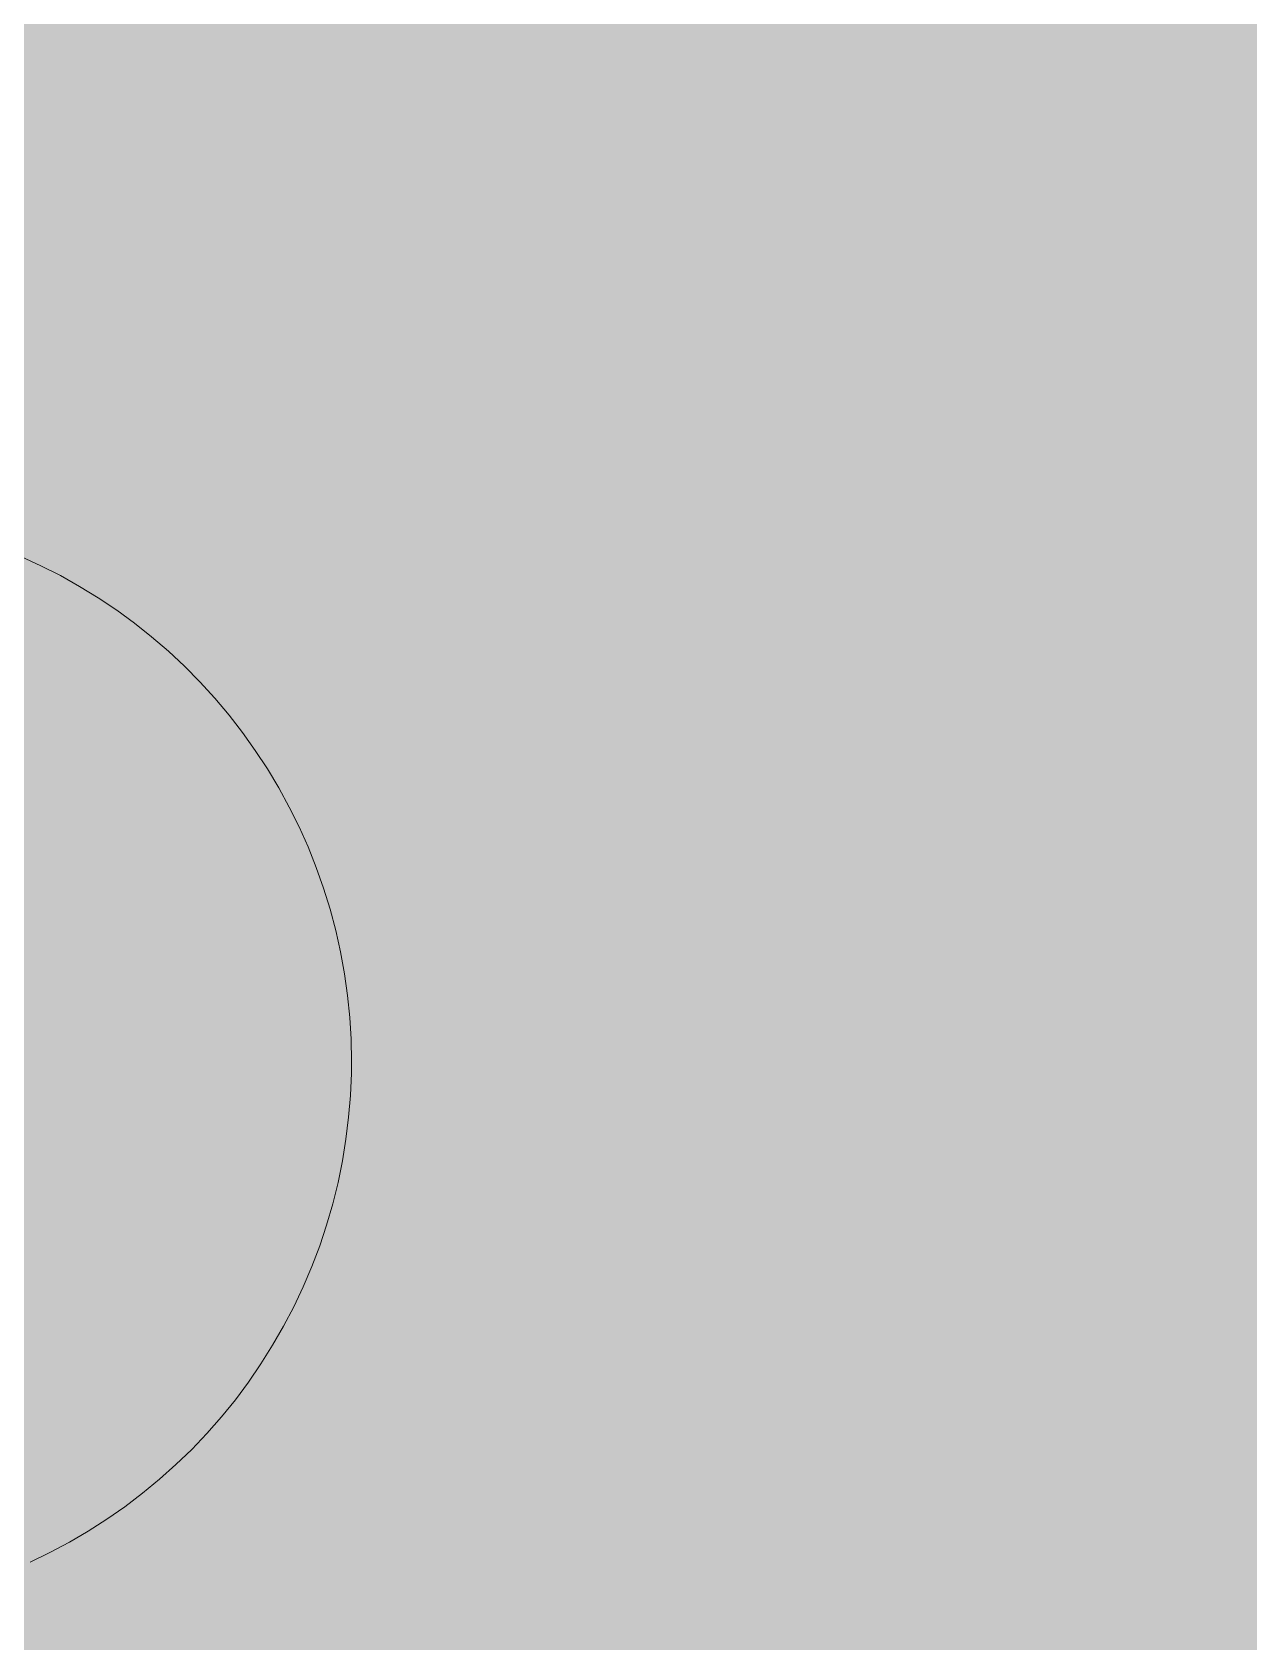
# Model space of a CAD drawing. Header units: millimetres. Extents: x -34838 to 729576, y -214038 to 121482.
# Drawn here: x 543740 to 544514, y -88498 to -87475 of the extents above; entities that cross this region are included whole.
import ezdxf

# ---------------------------------------------------------------- set-up
doc = ezdxf.new("R2010")
doc.units = ezdxf.units.MM
doc.header["$MEASUREMENT"] = 0
doc.layers.add('0_Ном._пера__202', color=7, linetype='Continuous', lineweight=13, true_color=0xe89b00)
doc.layers.add('АП _ 0 _ ОБЛАДНАННЯ (НИЖНЄ).3D_Ном._пера__50', color=7, linetype='Continuous', lineweight=20)

msp = doc.modelspace()

# ---------------------------------------------------------------- hatches: boundary and pattern name
at = {"layer": '0_Ном._пера__202', "linetype": 'Continuous', "lineweight": 0, "true_color": 0x3a2600}
h = msp.add_hatch(color=38, dxfattribs=at)
h.paths.add_polyline_path([(537345.8, -89145.7), (537345.8, -85887.7), (549367.8, -85887.7), (549367.8, -91535.7), (548746.8, -91535.7), (548466.8, -91537.7), (548466.8, -91937.7), (548746.8, -91937.7), (548746.8, -93917.7), (524541.8, -93917.7), (524541.8, -91939.1), (524641.8, -91937.7), (524641.8, -91537.7), (524541.8, -91535.7), (524541.8, -89145.7)])
h.paths.add_polyline_path([(548441.8, -93667.7), (548441.8, -93567.7), (540441.8, -93567.7), (540441.8, -89237.7), (546311.8, -89237.7), (546311.8, -86887.7), (546215.8, -86887.7), (546211.8, -86887.7), (546211.8, -89137.7), (540441.8, -89137.7), (540441.8, -88437.7), (539841.8, -88437.7), (539841.8, -88542.3), (538499.8, -88542.3), (538499.8, -86772.3), (538399.8, -86772.3), (538399.8, -88642.3), (539841.8, -88642.3), (539841.8, -88900), (539841.8, -89237.7), (540341.8, -89237.7), (540341.8, -93567.7), (528441.8, -93567.7), (528441.8, -93667.7)], flags=0)
h.paths.add_polyline_path([(530641.8, -91937.7), (530241.8, -91937.7), (530241.8, -91537.7), (530641.8, -91537.7)], flags=0)
h.paths.add_polyline_path([(536241.8, -91537.7), (536641.8, -91537.7), (536641.8, -91937.7), (536241.8, -91937.7)], flags=0)
h.paths.add_polyline_path([(542641.8, -91937.7), (542241.8, -91937.7), (542241.8, -91537.7), (542641.8, -91537.7)], flags=0)
h.paths.add_polyline_path([(548016.8, -91937.7), (548016.8, -91537.7), (548416.8, -91537.7), (548416.8, -91937.7)], flags=0)

# ---------------------------------------------------------------- linework, layer by layer
at = {"layer": 'АП _ 0 _ ОБЛАДНАННЯ (НИЖНЄ).3D_Ном._пера__50', "color": 7, "linetype": 'Continuous', "lineweight": 20, "flags": 128}
for points in [[(543943.4, -88129.4), (543943.2, -88115.4), (543942.3, -88101.5), (543940.9, -88087.5), (543939, -88073.7), (543936.5, -88059.9), (543933.4, -88046.2), (543929.8, -88032.7), (543925.7, -88019.3), (543921, -88006.1), (543915.8, -87993.1), (543910.1, -87980.3), (543903.9, -87967.8), (543897.2, -87955.5), (543890, -87943.5), (543882.3, -87931.8), (543874.2, -87920.4), (543865.6, -87909.3), (543856.6, -87898.6), (543847.1, -87888.3), (543837.3, -87878.3), (543827, -87868.8), (543816.4, -87859.7), (543805.5, -87851), (543794.2, -87842.7), (543782.5, -87834.9), (543770.6, -87827.6), (543758.4, -87820.7), (543745.9, -87814.4), (543733.2, -87808.5)], [(543739.1, -88447.7), (543751.7, -88441.6), (543764.1, -88435), (543776.1, -88428), (543787.9, -88420.4), (543799.4, -88412.4), (543810.6, -88403.9), (543821.4, -88395), (543831.8, -88385.7), (543841.9, -88376), (543851.5, -88365.8), (543860.8, -88355.3), (543869.6, -88344.5), (543878, -88333.2), (543885.9, -88321.7), (543893.3, -88309.8), (543900.3, -88297.7), (543906.8, -88285.3), (543912.8, -88272.6), (543918.3, -88259.8), (543923.2, -88246.7), (543927.6, -88233.4), (543931.5, -88219.9), (543934.9, -88206.3), (543937.7, -88192.6), (543939.9, -88178.8), (543941.6, -88164.9), (543942.8, -88151), (543943.4, -88137), (543943.4, -88129.4)]]:
    msp.add_lwpolyline(points, dxfattribs=at)

doc.saveas('drawing.dxf')
